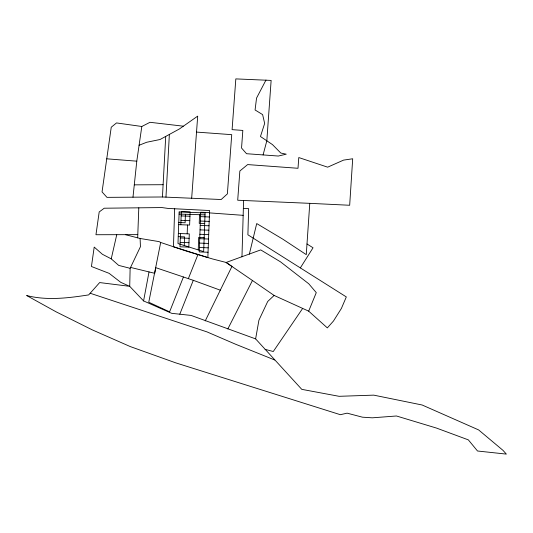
<?xml version="1.0" encoding="UTF-8"?>
<svg xmlns="http://www.w3.org/2000/svg" width="533" height="533" viewBox="0 0 533 533"><rect width="100%" height="100%" fill="white"/><g stroke="black" fill="none" stroke-linecap="round" stroke-linejoin="round"><path stroke-width="0.8" d="M130.132 268.312L129.719 286.328L143.577 300.925L171.699 313.324L191.1 315.423L255.62 338.888L301.771 389.35L339.088 396.312L373.76 395.14L422.156 405.007L478.627 429.918L502.952 450.325L506.35 454.103L477.515 451.005L468.347 439.872L436.467 428.066L396.472 415.987L372.287 417.819L362.447 417.186L347.09 413.155L340.367 414.701L175.69 362.84L130.332 346.597L92.296 329.88L56.205 311.885L26.65 295.529C47.044 300.765 68.197 298.054 88.691 294.896L99.658 282.57L129.719 286.328L120.758 282.343L109.138 273.349L91.443 266.5L94.201 247.085L102.409 254.288L111.237 258.851L118.699 265.401L130.132 268.312L140.439 246.686L140.106 238.478L125.435 234.667M241.975 256.846L243.588 200.488M174.671 208.55L173.472 246.752L207.85 257.559L209.596 210.528L168.015 208.423L161.925 207.564L104.228 208.216L99.191 211.974L95.96 234.733L137.794 234.64M137.674 237.851L138.8 207.843M180.487 233.561L179.994 246.786L188.809 247.112L189.302 233.887L178.355 233.481M180.814 224.739L181.3 211.514L190.121 211.841L189.628 225.066L178.688 224.66M184.271 245.52L184.591 236.879L178.242 236.645M185.431 214.273L185.118 222.774L178.762 222.534M187.176 233.807L187.503 224.986M198.236 249.91L198.696 237.405L204.172 237.611M199.542 214.706L199.222 223.294L204.699 223.5M183.272 126.174L150.006 122.304L141.811 126.481L116.527 122.93L111.244 127.214L102.05 191.9L106.946 197.357L162.445 196.983L165.716 136.421M165.97 197.137L169.361 134.436M309.766 203.339L237.705 200.235L239.857 171.013L247.638 164.584L298 168.281L298.786 157.548L327.662 167.169L343.578 160.107L352.693 158.774L349.675 205.265L309.773 203.339L306.268 254.634L282.637 239.057L256.713 223.56L249.337 254.161M191.667 198.243L197.696 116.127L179.414 128.959L160.053 139.506L146.702 142.264L139.093 145.256M132.983 197.183L136.788 161.173L141.811 126.481M255.62 338.888L258.925 320.186L267.713 301.478L274.122 295.442L308.68 311.152M143.577 300.925L149.027 271.917M140.106 238.478L159.101 241.616L160.686 242.468L148.76 302.238L169.594 311.858L183.425 276.987M111.237 258.851L116.76 234.687M263.082 154.923L266.826 140.799L271.137 80.416L235.826 78.897L232.095 129.646L242.835 130.432L241.542 148.034L246.539 153.711L278.319 156.042L286.261 154.184L280.811 153.051L272.476 144.603L260.457 136.508L264.661 123.449L262.616 114.595L255.08 109.978L256.54 98.099L265.994 80.037M188.349 278.652L197.943 254.587M179.788 314.197L193.292 280.318L220.296 290.192M205.238 320.899L231.942 266.44L226.132 262.463L212.367 258.911L187.356 251.409L160.686 242.468M227.824 328.961L252.449 280.491L226.132 262.463L260.737 249.904L280.485 261.83L308.747 283.769L316.276 292.63L308.68 311.152L327.342 327.895L333.445 321.059L341.387 308.46L346.317 296.928L247.898 234.8L248.651 208.65L243.361 208.496M300.352 267.892L313.031 247.778L306.995 243.974M302.657 308.414L273.276 351.52L265.094 349.342M134.283 184.851L163.105 184.711M179.081 214.073L205.018 214.879M209.522 212.56L200.701 212.234L199.229 251.916L208.05 252.242M181.14 215.925L189.955 216.251M200.541 216.645L209.356 216.971M180.973 220.329L189.795 220.662M200.375 221.055L209.196 221.382M200.208 225.459L209.029 225.785M200.048 229.87L208.863 230.196M199.882 234.28L208.703 234.607M180.321 237.965L189.135 238.298M199.722 238.691L208.536 239.017M180.154 242.375L188.975 242.702M199.555 243.095L208.376 243.428M199.395 247.505L208.21 247.832M162.445 196.983L221.182 199.515L227.378 193.885L231.728 134.669L196.524 132.084M209.509 212.894L243.168 215.332M106.753 158.821L136.788 161.173M130.558 267.419L154.737 273.309L155.823 267.686L193.292 280.318M90.157 293.25L206.971 331.886L235.486 344.185L274.762 360.002M252.449 280.491L274.122 295.442M179.155 211.961L177.982 243.548L203.653 251.616L205.092 212.927L179.155 211.961"/></g></svg>
